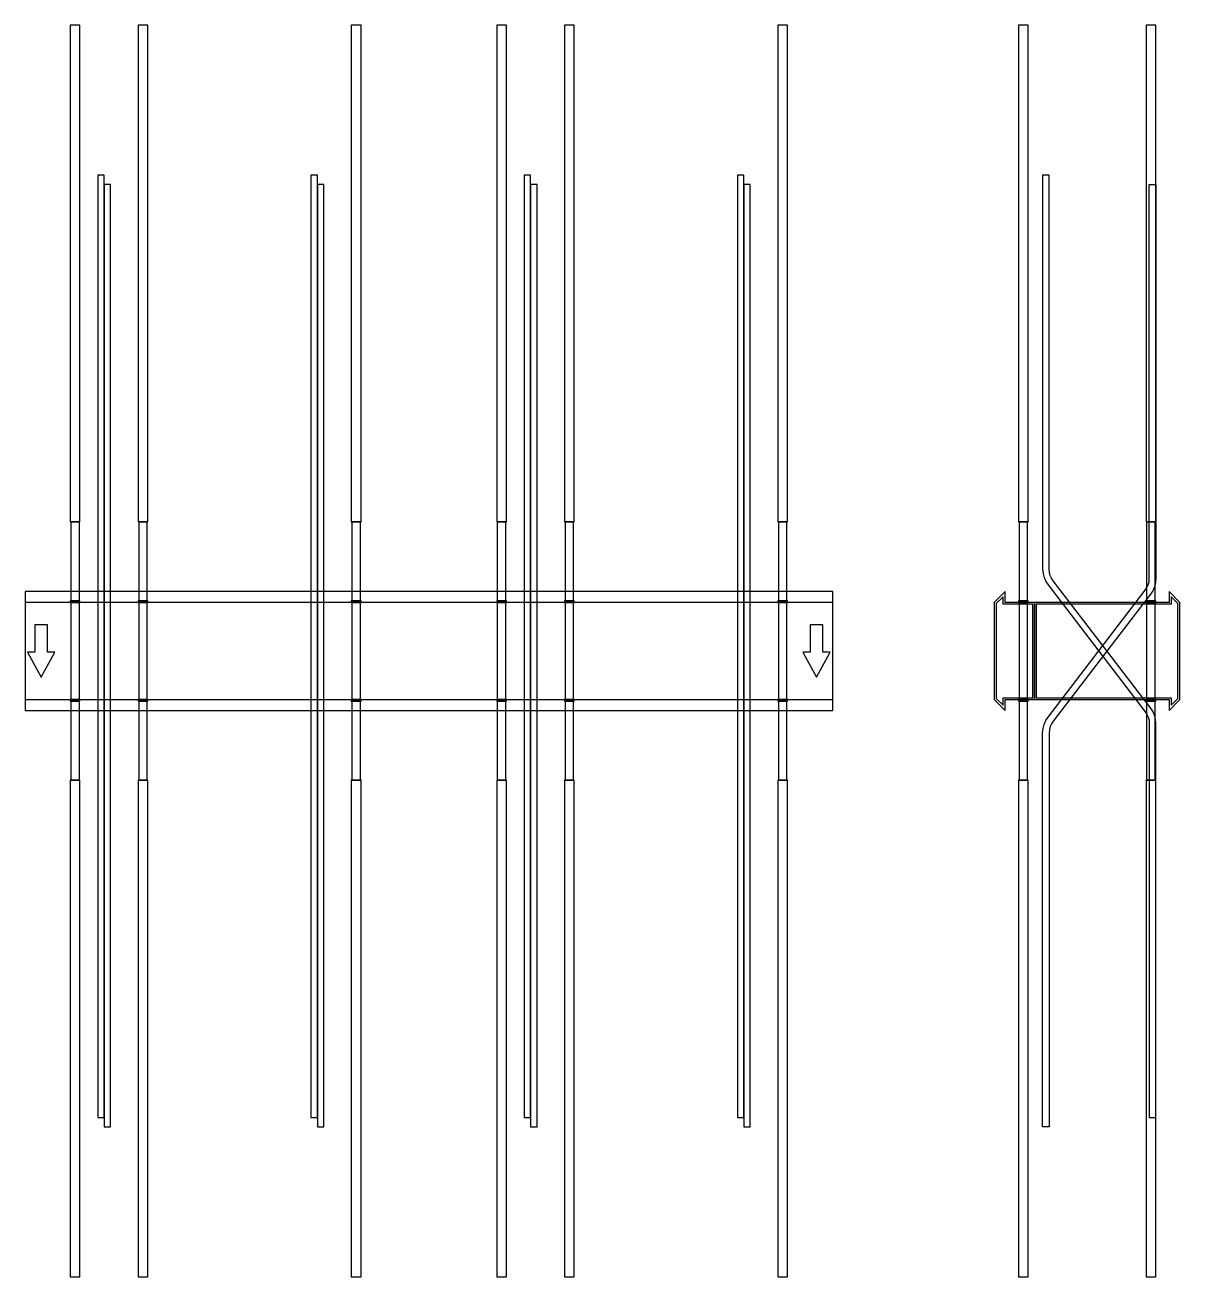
# Model space of a CAD drawing. Extents: x 0 to 1430, y -775 to 775.
import ezdxf

# ---------------------------------------------------------------- set-up
doc = ezdxf.new("R2010")
doc.units = 0
doc.layers.add('Halfen', color=7, linetype='CONTINUOUS')

msp = doc.modelspace()

# ---------------------------------------------------------------- linework, layer by layer
at = {"layer": 'Halfen', "color": 7}
for points in [[(68, 160), (68, 775), (56, 775), (56, 160)], [(152, 160), (152, 775), (140, 775), (140, 160)], [(416, 160), (416, 775), (404, 775), (404, 160)], [(596, 160), (596, 775), (584, 775), (584, 160)], [(680, 160), (680, 775), (668, 775), (668, 160)], [(944, 160), (944, 775), (932, 775), (932, 160)], [(1242, 160), (1242, 775), (1230, 775), (1230, 160)], [(1400, 160), (1400, 775), (1388, 775), (1388, 160)], [(98, -577.739), (98, 589.296), (90, 589.296), (90, -577.739)], [(362, -577.739), (362, 589.296), (354, 589.296), (354, -577.739)], [(626, -577.739), (626, 589.296), (618, 589.296), (618, -577.739)], [(890, -577.739), (890, 589.296), (882, 589.296), (882, -577.739)], [(1400, -577.739), (1400, -89.739), (1399.573, -84.526), (1398.302, -79.453), (1396.221, -74.654), (1393.387, -70.259), (1272.96, 86.686), (1270.834, 89.983), (1269.274, 93.582), (1268.321, 97.387), (1268, 101.296), (1268, 589.296), (1260, 589.296), (1260, 101.296), (1260.427, 96.084), (1261.698, 91.01), (1263.779, 86.212), (1266.613, 81.816), (1387.04, -75.129), (1389.166, -78.425), (1390.726, -82.024), (1391.679, -85.829), (1392, -89.739), (1392, -577.739)], [(106, -589.296), (106, 577.739), (98, 577.739), (98, -589.296)], [(370, -589.296), (370, 577.739), (362, 577.739), (362, -589.296)], [(634, -589.296), (634, 577.739), (626, 577.739), (626, -589.296)], [(898, -589.296), (898, 577.739), (890, 577.739), (890, -589.296)], [(1260, -589.296), (1260, -101.296), (1260.427, -96.084), (1261.698, -91.01), (1263.779, -86.211), (1266.613, -81.816), (1387.04, 75.129), (1389.166, 78.425), (1390.726, 82.024), (1391.679, 85.83), (1392, 89.739), (1392, 577.739), (1400, 577.739), (1400, 89.739), (1399.573, 84.526), (1398.302, 79.453), (1396.221, 74.654), (1393.387, 70.259), (1272.96, -86.686), (1270.834, -89.983), (1269.274, -93.582), (1268.321, -97.387), (1268, -101.296), (1268, -589.296)], [(67.25, 62), (67.25, 160), (56.75, 160), (56.75, 62)], [(151.25, 62), (151.25, 160), (140.75, 160), (140.75, 62)], [(415.25, 62), (415.25, 160), (404.75, 160), (404.75, 62)], [(595.25, 62), (595.25, 160), (584.75, 160), (584.75, 62)], [(679.25, 62), (679.25, 160), (668.75, 160), (668.75, 62)], [(943.25, 62), (943.25, 160), (932.75, 160), (932.75, 62)], [(1241.25, 62), (1241.25, 160), (1230.75, 160), (1230.75, 62)], [(1399.25, 62), (1399.25, 160), (1388.75, 160), (1388.75, 62)], [(0, -73.5), (1000, -73.5), (1000, 73.5), (0, 73.5)], [(68, 60), (68, 62), (56, 62), (56, 60)], [(152, 60), (152, 62), (140, 62), (140, 60)], [(416, 60), (416, 62), (404, 62), (404, 60)], [(596, 60), (596, 62), (584, 62), (584, 60)], [(680, 60), (680, 62), (668, 62), (668, 60)], [(944, 60), (944, 62), (932, 62), (932, 60)], [(1250, -60), (1250, 60), (1213.5, 60), (1213.5, 73.5), (1200, 60), (1200, -60), (1213.5, -73.5), (1213.5, -60)], [(1248, -58), (1248, 58), (1211, 58), (1211, 67.25), (1202.5, 58.75), (1202.5, -58.75), (1211, -67.25), (1211, -58)], [(1242, 60), (1242, 62), (1230, 62), (1230, 60)], [(1430, -60), (1430, 60), (1416.5, 73.5), (1416.5, 60), (1250, 60), (1250, -60), (1416.5, -60), (1416.5, -73.5)], [(1427.5, -58.75), (1427.5, 58.75), (1419, 67.25), (1419, 58), (1252, 58), (1252, -58), (1419, -58), (1419, -67.25)], [(1400, 60), (1400, 62), (1388, 62), (1388, 60)], [(0, -60), (1000, -60), (1000, 60), (0, 60)], [(67.25, -60), (67.25, 60), (56.75, 60), (56.75, -60)], [(151.25, -60), (151.25, 60), (140.75, 60), (140.75, -60)], [(415.25, -60), (415.25, 60), (404.75, 60), (404.75, -60)], [(595.25, -60), (595.25, 60), (584.75, 60), (584.75, -60)], [(679.25, -60), (679.25, 60), (668.75, 60), (668.75, -60)], [(943.25, -60), (943.25, 60), (932.75, 60), (932.75, -60)], [(1241.25, -60), (1241.25, 60), (1230.75, 60), (1230.75, -60)], [(1399.25, -60), (1399.25, 60), (1388.75, 60), (1388.75, -60)], [(20, -32.5), (37, -1.5), (28, -1.5), (28, 32.5), (12, 32.5), (12, -1.5), (3, -1.5)], [(980, -32.5), (997, -1.5), (988, -1.5), (988, 32.5), (972, 32.5), (972, -1.5), (963, -1.5)], [(68, -62), (68, -60), (56, -60), (56, -62)], [(67.25, -160), (67.25, -62), (56.75, -62), (56.75, -160)], [(152, -62), (152, -60), (140, -60), (140, -62)], [(151.25, -160), (151.25, -62), (140.75, -62), (140.75, -160)], [(416, -62), (416, -60), (404, -60), (404, -62)], [(415.25, -160), (415.25, -62), (404.75, -62), (404.75, -160)], [(596, -62), (596, -60), (584, -60), (584, -62)], [(595.25, -160), (595.25, -62), (584.75, -62), (584.75, -160)], [(680, -62), (680, -60), (668, -60), (668, -62)], [(679.25, -160), (679.25, -62), (668.75, -62), (668.75, -160)], [(944, -62), (944, -60), (932, -60), (932, -62)], [(943.25, -160), (943.25, -62), (932.75, -62), (932.75, -160)], [(1242, -62), (1242, -60), (1230, -60), (1230, -62)], [(1241.25, -160), (1241.25, -62), (1230.75, -62), (1230.75, -160)], [(1400, -62), (1400, -60), (1388, -60), (1388, -62)], [(1399.25, -160), (1399.25, -62), (1388.75, -62), (1388.75, -160)], [(68, -775), (68, -160), (56, -160), (56, -775)], [(152, -775), (152, -160), (140, -160), (140, -775)], [(416, -775), (416, -160), (404, -160), (404, -775)], [(596, -775), (596, -160), (584, -160), (584, -775)], [(680, -775), (680, -160), (668, -160), (668, -775)], [(944, -775), (944, -160), (932, -160), (932, -775)], [(1242, -775), (1242, -160), (1230, -160), (1230, -775)], [(1400, -775), (1400, -160), (1388, -160), (1388, -775)]]:
    msp.add_lwpolyline(points, close=True, dxfattribs=at)

doc.saveas('drawing.dxf')
